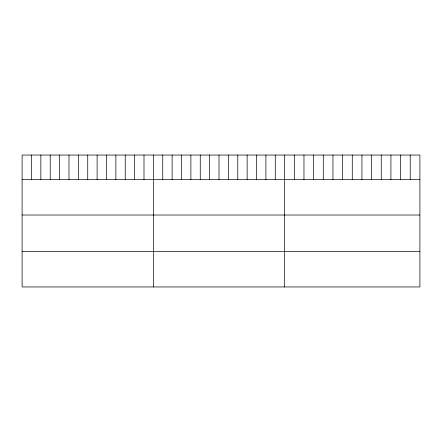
<?xml version="1.0" encoding="UTF-8"?>
<svg xmlns="http://www.w3.org/2000/svg" width="442" height="442" viewBox="0 0 442 442"><rect width="100%" height="100%" fill="white"/><g stroke="black" fill="none" stroke-linecap="round" stroke-linejoin="round"><path stroke-width="0.66" d="M419.9 179.585L419.9 286.957L22.1 286.957L22.1 155.043L419.9 155.043L419.9 179.585L22.1 179.585M22.1 215.016L419.9 215.016M22.1 251.526L419.9 251.526M410.237 155.043L410.237 179.585M400.579 155.043L400.579 179.585M390.916 155.043L390.916 179.585M381.258 155.043L381.258 179.585M371.595 155.043L371.595 179.585M361.937 155.043L361.937 179.585M352.274 155.043L352.274 179.585M342.611 155.043L342.611 179.585M332.953 155.043L332.953 179.585M323.29 155.043L323.29 179.585M313.632 155.043L313.632 179.585M303.969 155.043L303.969 179.585M294.311 155.043L294.311 179.585M284.648 155.043L284.648 286.957M275.272 155.043L275.272 179.585M265.896 155.043L265.896 179.585M256.52 155.043L256.52 179.585M247.139 155.043L247.139 179.585M237.763 155.043L237.763 179.585M228.387 155.043L228.387 179.585M219.011 155.043L219.011 179.585M209.635 155.043L209.635 179.585M200.259 155.043L200.259 179.585M190.883 155.043L190.883 179.585M181.502 155.043L181.502 179.585M172.126 155.043L172.126 179.585M162.75 155.043L162.75 179.585M153.374 155.043L153.374 286.957M143.998 155.043L143.998 179.585M134.622 155.043L134.622 179.585M125.246 155.043L125.246 179.585M115.865 155.043L115.865 179.585M106.489 155.043L106.489 179.585M97.113 155.043L97.113 179.585M87.737 155.043L87.737 179.585M78.361 155.043L78.361 179.585M68.985 155.043L68.985 179.585M59.609 155.043L59.609 179.585M50.228 155.043L50.228 179.585M40.852 155.043L40.852 179.585M31.476 155.043L31.476 179.585"/></g></svg>
